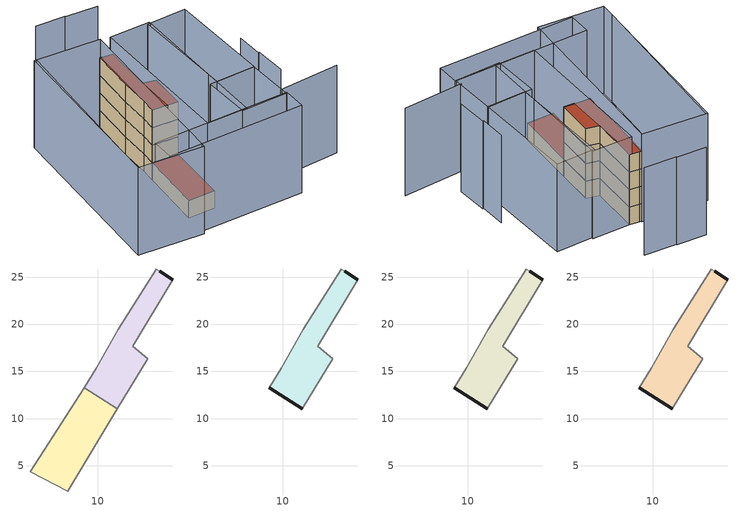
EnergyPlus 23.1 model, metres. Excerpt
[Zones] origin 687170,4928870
3919ea621056d864_F0_dwelling_0
 floor ground (EU_floor_Construction): 12.08,11.04 15.29,16.34 13.74,17.67 17.94,24.72 16.6,25.61 16.23,25.85 12.17,19.49 9.85,15.33 8.55,13.29 z0
 wall outside (EU_wall_Construction): 16.6,25.61 17.94,24.72 z0:3
 wall adiabatic (EU_wall_Construction): 17.94,24.72 13.74,17.67 15.29,16.34 12.08,11.04 / 8.55,13.29 9.85,15.33 12.17,19.49 16.23,25.85 16.6,25.61 z0:3
 wall to 3919ea621056d864_F0_dwelling_1 (EU_wall_Construction): 12.08,11.04 8.55,13.29 z0:3
3919ea621056d864_F0_dwelling_1
 floor ground (EU_floor_Construction): 6.81,2.32 12.08,11.04 8.55,13.29 2.87,4.35 z0
 wall adiabatic (EU_wall_Construction): 12.08,11.04 6.81,2.32 2.87,4.35 8.55,13.29 z0:3
 roof outside (EU_roof_Construction): 12.08,11.04 6.81,2.32 2.87,4.35 8.55,13.29 z3
3919ea621056d864_F1_dwelling_0
 floor to 3919ea621056d864_F0_dwelling_0 (EU_floor_Construction): 12.08,11.04 15.29,16.34 13.74,17.67 17.94,24.72 16.6,25.61 16.23,25.85 12.17,19.49 9.85,15.33 8.55,13.29 z3
 wall outside (EU_wall_Construction): 16.6,25.61 17.94,24.72 / 12.08,11.04 8.55,13.29 z3:6
 wall adiabatic (EU_wall_Construction): 17.94,24.72 13.74,17.67 15.29,16.34 12.08,11.04 / 8.55,13.29 9.85,15.33 12.17,19.49 16.23,25.85 16.6,25.61 z3:6
3919ea621056d864_F2_dwelling_0
 floor to 3919ea621056d864_F1_dwelling_0 (EU_floor_Construction): 12.08,11.04 15.29,16.34 13.74,17.67 17.94,24.72 16.6,25.61 16.23,25.85 12.17,19.49 9.85,15.33 8.55,13.29 z6
 wall outside (EU_wall_Construction): 16.6,25.61 17.94,24.72 / 12.08,11.04 8.55,13.29 z6:9
 wall adiabatic (EU_wall_Construction): 17.94,24.72 13.74,17.67 15.29,16.34 12.08,11.04 / 8.55,13.29 9.85,15.33 12.17,19.49 16.23,25.85 16.6,25.61 z6:9
3919ea621056d864_F3_dwelling_0
 floor to 3919ea621056d864_F2_dwelling_0 (EU_floor_Construction): 12.08,11.04 15.29,16.34 13.74,17.67 17.94,24.72 16.6,25.61 16.23,25.85 12.17,19.49 9.85,15.33 8.55,13.29 z9
 wall outside (EU_wall_Construction): 16.6,25.61 17.94,24.72 / 12.08,11.04 8.55,13.29 z9:12
 wall adiabatic (EU_wall_Construction): 17.94,24.72 13.74,17.67 15.29,16.34 12.08,11.04 / 8.55,13.29 9.85,15.33 12.17,19.49 16.23,25.85 16.6,25.61 z9:12
 roof outside (EU_roof_Construction): 17.94,24.72 13.74,17.67 15.29,16.34 12.08,11.04 8.55,13.29 9.85,15.33 12.17,19.49 16.23,25.85 16.6,25.61 z12
shading: 17.85,-2.17 26.84,-6.24 / 22.15,0.18 24.31,4.8 / 24.19,4.86 26.09,8.68 / 7.8,31.38 -7.08,8.27 / 23.37,30.05 18.85,32.82 / 18.97,32.86 14.91,35.35 / 15.93,-6.56 -3.77,3.69 / -3.77,3.69 -2.03,7.03 / -2.03,7.03 17.67,-3.22 / 17.67,-3.22 15.93,-6.56 / 20.95,3.83 17.48,-3.25 / 17.48,-3.25 10.79,0.03 / 10.79,0.03 14.26,7.11 / 14.26,7.11 20.95,3.83 / 23.35,21.83 11.56,-0.22 / 11.56,-0.22 5.81,2.86 / 5.81,2.86 17.61,24.9 / 17.61,24.9 23.35,21.83 / 28.5,18.98 20.91,3.75 / 20.91,3.75 15.26,6.57 / 15.26,6.57 22.84,21.8 / 22.84,21.8 28.5,18.98 / -8.34,6.29 7.47,31.53 / 7.47,31.53 16.47,25.89 / 16.47,25.89 0.66,0.65 / 0.66,0.65 -8.34,6.29 z0:15
[Building]
EU S2 Campaign: North Axis=0; Terrain=City; Solar Distribution=FullExterior
[Site:Location]
Bologna: Latitude=44.5; Longitude=11.25; Time Zone=1; Elevation=37
[SizingPeriod:WeatherFileDays]
AnnualSizingPeriod: Begin Month=1; Begin Day of Month=1; End Month=12; End Day of Month=31; Day of Week for Start Day=Monday; Use Weather File Daylight Saving Period=No; Use Weather File Rain and Snow Indicators=No
[MATERIAL]
EU_InternalMass_Material: Roughness=MediumRough; Thickness=0.1; Conductivity=1; Density=1800; Specific Heat=900; Thermal Absorptance=0.9; Solar Absorptance=0.7; Visible Absorptance=0.7
[MATERIAL:NOMASS] Roughness=MediumRough; Thermal Absorptance=0.9; Solar Absorptance=0.7; Visible Absorptance=0.7
Name | Thermal Resistance
EU_wall_NoMass | 0.937881
EU_roof_NoMass | 0.548572
EU_floor_NoMass | 0.71348
[CONSTRUCTION]
EU_wall_Construction: EU_wall_NoMass
EU_roof_Construction: EU_roof_NoMass
EU_floor_Construction: EU_floor_NoMass
EU_InternalMass_Construction: EU_InternalMass_Material
[ZONE] Type=1; Multiplier=1; Ceiling Height=autocalculate; Floor Area=autocalculate; Part of Total Floor Area=Yes
Name | Volume
3919ea621056d864_F0_dwelling_0; 3919ea621056d864_F1_dwelling_0; 3919ea621056d864_F2_dwelling_0; 3919ea621056d864_F3_dwelling_0 | 134.064
3919ea621056d864_F0_dwelling_1 | 134.06
[INTERNALMASS] Construction=EU_InternalMass_Construction
Name | Zone or ZoneList | Surface Area
3919ea621056d864_F0_dwelling_0_EU_InternalMass | 3919ea621056d864_F0_dwelling_0 | 44.6883
3919ea621056d864_F0_dwelling_1_EU_InternalMass | 3919ea621056d864_F0_dwelling_1 | 44.6867
3919ea621056d864_F1_dwelling_0_EU_InternalMass | 3919ea621056d864_F1_dwelling_0 | 89.3758
3919ea621056d864_F2_dwelling_0_EU_InternalMass | 3919ea621056d864_F2_dwelling_0 | 89.3758
3919ea621056d864_F3_dwelling_0_EU_InternalMass | 3919ea621056d864_F3_dwelling_0 | 89.3758
[OTHEREQUIPMENT] Fuel Type=Electricity; Design Level Calculation Method=Watts/Area; Power per Zone Floor Area=1; Fraction Latent=0; Fraction Radiant=0; Fraction Lost=0; Carbon Dioxide Generation Rate=0; EndUse Subcategory=EU_Step8_InternalGains
Name | Zone or ZoneList or Space or SpaceList | Schedule
EU_Step8_InternalGain_3919ea621056d864_F0_dwelling_0_f000 | 3919ea621056d864_F0_dwelling_0 | EU_Step8_GainSchedule_3919ea621056d864_F0_dwelling_0_f000
EU_Step8_InternalGain_3919ea621056d864_F0_dwelling_1_f000 | 3919ea621056d864_F0_dwelling_1 | EU_Step8_GainSchedule_3919ea621056d864_F0_dwelling_1_f000
EU_Step8_InternalGain_3919ea621056d864_F1_dwelling_0_f000 | 3919ea621056d864_F1_dwelling_0 | EU_Step8_GainSchedule_3919ea621056d864_F1_dwelling_0_f000
EU_Step8_InternalGain_3919ea621056d864_F2_dwelling_0_f000 | 3919ea621056d864_F2_dwelling_0 | EU_Step8_GainSchedule_3919ea621056d864_F2_dwelling_0_f000
EU_Step8_InternalGain_3919ea621056d864_F3_dwelling_0_f000 | 3919ea621056d864_F3_dwelling_0 | EU_Step8_GainSchedule_3919ea621056d864_F3_dwelling_0_f000
[ZONEVENTILATION:DESIGNFLOWRATE] Schedule=EU_AlwaysOn; Design Flow Rate Calculation Method=AirChanges/Hour; Air Changes per Hour=0.687892; Ventilation Type=Natural; Fan Pressure Rise=0; Fan Total Efficiency=1; Constant Term Coefficient=1; Temperature Term Coefficient=0; Velocity Term Coefficient=0; Velocity Squared Term Coefficient=0; Minimum Indoor Temperature=-100; Maximum Indoor Temperature=100; Delta Temperature=-100; Minimum Outdoor Temperature=-100; Maximum Outdoor Temperature=100; Maximum Wind Speed=40
Name | Zone or ZoneList or Space or SpaceList
EU_ConstantAir_3919ea621056d864_F0_dwelling_0 | 3919ea621056d864_F0_dwelling_0
EU_ConstantAir_3919ea621056d864_F0_dwelling_1 | 3919ea621056d864_F0_dwelling_1
EU_ConstantAir_3919ea621056d864_F1_dwelling_0 | 3919ea621056d864_F1_dwelling_0
EU_ConstantAir_3919ea621056d864_F2_dwelling_0 | 3919ea621056d864_F2_dwelling_0
EU_ConstantAir_3919ea621056d864_F3_dwelling_0 | 3919ea621056d864_F3_dwelling_0
[SIZING:ZONE] Zone Cooling Design Supply Air Temperature Input Method=SupplyAirTemperature; Zone Cooling Design Supply Air Temperature=13; Zone Heating Design Supply Air Temperature Input Method=SupplyAirTemperature; Zone Heating Design Supply Air Temperature=50; Zone Cooling Design Supply Air Humidity Ratio=0.008; Zone Heating Design Supply Air Humidity Ratio=0.008; Cooling Design Air Flow Method=DesignDay; Cooling Design Air Flow Rate=0; Cooling Minimum Air Flow per Zone Floor Area=0.000762; Cooling Minimum Air Flow=0; Cooling Minimum Air Flow Fraction=0.2; Heating Design Air Flow Method=DesignDay; Heating Design Air Flow Rate=0; Heating Maximum Air Flow per Zone Floor Area=0.002032; Heating Maximum Air Flow=0.141576; Heating Maximum Air Flow Fraction=0.3; Account for Dedicated Outdoor Air System=No; Dedicated Outdoor Air System Control Strategy=NeutralSupplyAir; Dedicated Outdoor Air Low Setpoint Temperature for Design=autosize; Dedicated Outdoor Air High Setpoint Temperature for Design=autosize; Zone Load Sizing Method=Sensible Load Only No Latent Load; Zone Latent Cooling Design Supply Air Humidity Ratio Input Method=HumidityRatioDifference; Zone Cooling Design Supply Air Humidity Ratio Difference=0.005; Zone Latent Heating Design Supply Air Humidity Ratio Input Method=HumidityRatioDifference; Zone Humidification Design Supply Air Humidity Ratio Difference=0.005
3919ea621056d864_F0_dwelling_0; 3919ea621056d864_F0_dwelling_1; 3919ea621056d864_F1_dwelling_0; 3919ea621056d864_F2_dwelling_0; 3919ea621056d864_F3_dwelling_0
[ThermostatSetpoint:DualSetpoint] Heating Setpoint Temperature Schedule=HVACTemplate-Always 20; Cooling Setpoint Temperature Schedule=HVACTemplate-Always 50
EU_HeatOnly_3919ea621056d864_F0_dwelling_0 Dual SP Control; EU_HeatOnly_3919ea621056d864_F0_dwelling_1 Dual SP Control; EU_HeatOnly_3919ea621056d864_F1_dwelling_0 Dual SP Control; EU_HeatOnly_3919ea621056d864_F2_dwelling_0 Dual SP Control; EU_HeatOnly_3919ea621056d864_F3_dwelling_0 Dual SP Control
[ZoneControl:Thermostat] Control Type Schedule=HVACTemplate-Always 4
Name | Zone or ZoneList | Control
3919ea621056d864_F0_dwelling_0 Thermostat | 3919ea621056d864_F0_dwelling_0 | EU_HeatOnly_3919ea621056d864_F0_dwelling_0 Dual SP Control
3919ea621056d864_F0_dwelling_1 Thermostat | 3919ea621056d864_F0_dwelling_1 | EU_HeatOnly_3919ea621056d864_F0_dwelling_1 Dual SP Control
3919ea621056d864_F1_dwelling_0 Thermostat | 3919ea621056d864_F1_dwelling_0 | EU_HeatOnly_3919ea621056d864_F1_dwelling_0 Dual SP Control
3919ea621056d864_F2_dwelling_0 Thermostat | 3919ea621056d864_F2_dwelling_0 | EU_HeatOnly_3919ea621056d864_F2_dwelling_0 Dual SP Control
3919ea621056d864_F3_dwelling_0 Thermostat | 3919ea621056d864_F3_dwelling_0 | EU_HeatOnly_3919ea621056d864_F3_dwelling_0 Dual SP Control
[Zone equipment]
3919ea621056d864_F0_dwelling_0: 3919ea621056d864_F0_dwelling_0 Ideal Loads Air System
3919ea621056d864_F0_dwelling_1: 3919ea621056d864_F0_dwelling_1 Ideal Loads Air System
3919ea621056d864_F1_dwelling_0: 3919ea621056d864_F1_dwelling_0 Ideal Loads Air System
3919ea621056d864_F2_dwelling_0: 3919ea621056d864_F2_dwelling_0 Ideal Loads Air System
3919ea621056d864_F3_dwelling_0: 3919ea621056d864_F3_dwelling_0 Ideal Loads Air System
[ZoneHVAC:IdealLoadsAirSystem] Availability Schedule=EU_AlwaysOn; Maximum Heating Supply Air Temperature [C]=50; Minimum Cooling Supply Air Temperature [C]=13; Maximum Heating Supply Air Humidity Ratio [kg-H20/kg-air]=0.0156; Minimum Cooling Supply Air Humidity Ratio [kg-H20/kg-air]=0.0077; Heating Limit=NoLimit; Cooling Limit=NoLimit; Heating Availability Schedule=EU_AlwaysOn; Cooling Availability Schedule=EU_CoolingOff; Dehumidification Control Type=ConstantSensibleHeatRatio; Cooling Sensible Heat Ratio=0.7; Humidification Control Type=None; Demand Controlled Ventilation Type=None; Outdoor Air Economizer Type=NoEconomizer; Heat Recovery Type=None; Sensible Heat Recovery Effectiveness=0.7; Latent Heat Recovery Effectiveness=0.65
3919ea621056d864_F0_dwelling_0 Ideal Loads Air System; 3919ea621056d864_F0_dwelling_1 Ideal Loads Air System; 3919ea621056d864_F1_dwelling_0 Ideal Loads Air System; 3919ea621056d864_F2_dwelling_0 Ideal Loads Air System; 3919ea621056d864_F3_dwelling_0 Ideal Loads Air System
[SCHEDULE:CONSTANT]
Name | Hourly Value
EU_AlwaysOn | 1
EU_CoolingOff | 0
[SCHEDULE:FILE] Column Number=1; Rows to Skip at Top=0; Number of Hours of Data=8760; Column Separator=Comma; Interpolate to Timestep=No; Minutes per Item=60; Adjust Schedule for Daylight Savings=Yes
Name | File
EU_Step8_GainSchedule_3919ea621056d864_F0_dwelling_0_f000 | ../../schedules/3919ea621056d864/3919ea621056d864_F0_dwelling_0_f000_gain.csv
EU_Step8_GainSchedule_3919ea621056d864_F0_dwelling_1_f000 | ../../schedules/3919ea621056d864/3919ea621056d864_F0_dwelling_1_f000_gain.csv
EU_Step8_GainSchedule_3919ea621056d864_F1_dwelling_0_f000 | ../../schedules/3919ea621056d864/3919ea621056d864_F1_dwelling_0_f000_gain.csv
EU_Step8_GainSchedule_3919ea621056d864_F2_dwelling_0_f000 | ../../schedules/3919ea621056d864/3919ea621056d864_F2_dwelling_0_f000_gain.csv
EU_Step8_GainSchedule_3919ea621056d864_F3_dwelling_0_f000 | ../../schedules/3919ea621056d864/3919ea621056d864_F3_dwelling_0_f000_gain.csv
[Schedule:Compact]
HVACTemplate-Always 20: Through: 12/31, For: AllDays, Until: 24:00, 20
HVACTemplate-Always 50: Through: 12/31, For: AllDays, Until: 24:00, 50
HVACTemplate-Always 4: Through: 12/31, For: AllDays, Until: 24:00, 4
